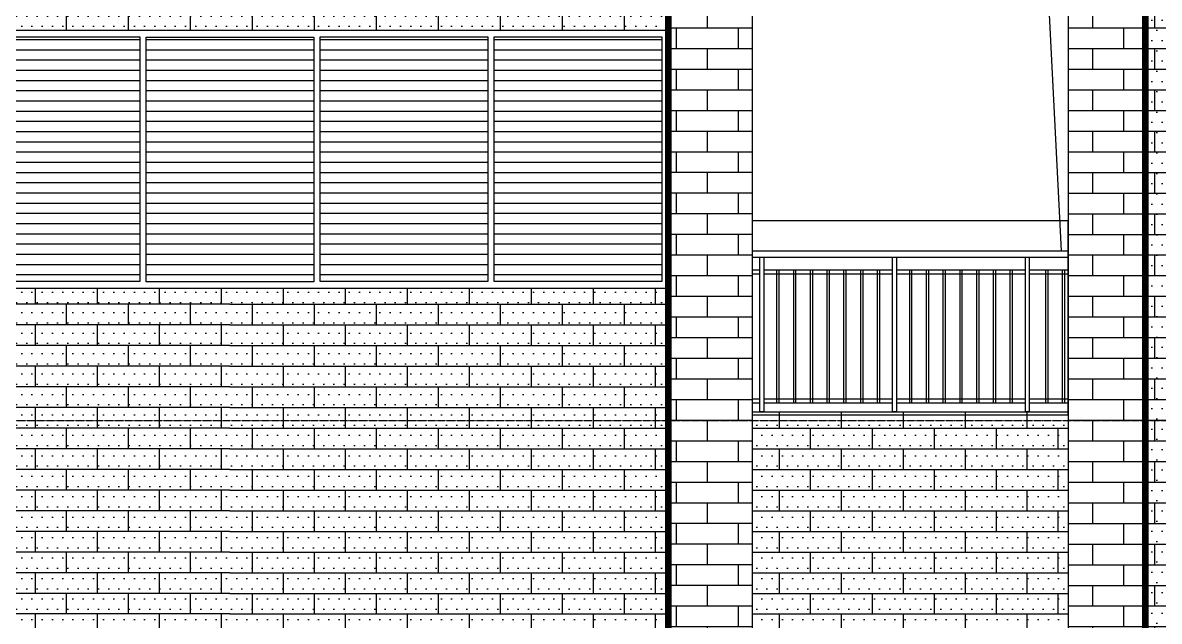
# Model space of a CAD drawing. Header units: millimetres. Extents: x 43 to 235305, y 0 to 139712.
# Drawn here: x 27704 to 36519, y 11151 to 15798 of the extents above; entities that cross this region are included whole.
import ezdxf
from ezdxf.xclip import XClip

# ---------------------------------------------------------------- set-up
doc = ezdxf.new("R2010")
doc.units = ezdxf.units.MM
doc.header["$XCLIPFRAME"] = 2
doc.linetypes.add('CONTINOUS', pattern=[0])
doc.linetypes.add('DOTE', pattern=[2.4200000000000004, 2, -0.2, 0.02, -0.2])
for name, color, linetype in [('A-AXIS', 1, 'DOTE'), ('A-AXIS-TEXT', 7, 'Continuous'), ('A-DIM-SYMB', 3, 'Continuous'), ('A-ELEV-DRWD', 130, 'Continuous'), ('A-ELEV-HRAL', 165, 'Continuous'), ('A-ELEV-LINE1', 33, 'Continuous'), ('A-ELEV-OUT2', 6, 'CONTINOUS'), ('A-ELEV-PATT', 55, 'Continuous'), ('A-HATH', 8, 'Continuous'), ('A-HATH1', 251, 'Continuous'), ('A-WALL', 2, 'Continuous'), ('PUB_HATCH', 251, 'Continuous')]:
    doc.layers.add(name, color=color, linetype=linetype)
pattern_1 = [(0, (-362823.8271402189, -65083.93564705114), (0, 160.277098), []), (90, (-362823.8271402189, -65083.93564705114), (-240.3856, 160.277098), [160.277098, -160.27708])]

# ---------------------------------------------------------------- blocks, each defined once
blk = doc.blocks.new('by19')
at = {"layer": 'A-HATH'}
h = blk.add_hatch(dxfattribs=at)
h.set_pattern_fill('ANSI31', color=256, scale=50, angle=153.5000083764986, style=0)
h.set_pattern_definition([(180.0000084073842, (-1169463.60748753, -330169.2323460001), (1.164721249224954e-05, -79.37499999999913), [])])
h.paths.add_polyline_path([(389391.6855068795, 61492.81719970523), (388091.6855068497, 61492.81700895546), (388091.6857856802, 59592.81700897036), (389391.68578571, 59592.81719972013)])
h.paths.add_polyline_path([(390741.6855069093, 61492.81739779381), (389441.6855068944, 61492.8172070515), (389441.68578571, 59592.8172070664), (390741.6857857249, 59592.81739781616)])
h.paths.add_polyline_path([(392091.6855071477, 61491.48976938991), (390791.685507103, 61491.4895786476), (390791.6857859335, 59591.4895786625), (392091.6857859633, 59591.48976939736)])
h.paths.add_polyline_path([(393441.6855069689, 61492.81779400824), (392141.6855069391, 61492.81760325847), (392141.6857857696, 59592.81760327338), (393441.6857857994, 59592.81779402314)])
h.paths.add_polyline_path([(394791.6855070136, 61492.81799210428), (393491.6855069987, 61492.81780138431), (393491.6857857994, 59592.81780138431), (394791.6857858292, 59592.81799211918)])
at = {"layer": 'A-ELEV-DRWD', "ltscale": 0.7}
for points in [[(388041.6857929967, 59542.81700162409), (394841.6857930265, 59542.81799942075), (394841.6854995779, 61542.81799942075), (388041.6854995332, 61542.81700162409)], [(388091.6855068497, 61492.81700895546), (389391.6855068795, 61492.81719969778), (389391.6857856951, 59592.81719970523), (388091.6857856653, 59592.81700897036)], [(389441.6855068944, 61492.8172070515), (390741.6855069093, 61492.81739779381), (390741.6857857249, 59592.81739780126), (389441.68578571, 59592.81720705895)], [(390791.685507103, 61491.4895786327), (392091.6855071328, 61491.48976937501), (392091.6857859484, 59591.48976938246), (390791.6857859186, 59591.4895786476)], [(392141.6855069391, 61492.81760325847), (393441.6855069689, 61492.81779400079), (393441.6857857845, 59592.81779400824), (392141.6857857547, 59592.81760327338)], [(393491.6855069838, 61492.81780136196), (394791.6855069987, 61492.81799210428), (394791.6857858143, 59592.81799211918), (393491.6857857994, 59592.81780137686)]]:
    blk.add_lwpolyline(points, close=True, dxfattribs=at)
blk = doc.blocks.new('150zl')
at = {"layer": 'A-ELEV-HRAL'}
for p, q in [((218103.3740042704, -132182.7733877221), (223883.3740117227, -132182.7713390516)), ((223883.3740117227, -132232.7713390516), (223883.3740117227, -132182.7713390516)), ((218103.3740042704, -132232.7733877221), (223883.3740117227, -132232.7713390516)), ((219233.3740042704, -132332.7713319628), (218233.3740042704, -132332.7713319628)), ((219233.3740042704, -132364.7713319628), (218233.3740042704, -132364.7713319628)), ((220263.3740042704, -132332.7713319628), (219263.3740042704, -132332.7713319628)), ((220263.3740042704, -132364.7713319628), (219263.3740042704, -132364.7713319628)), ((221293.3740042704, -132332.7713319628), (220293.3740042704, -132332.7713319628)), ((221293.3740042704, -132364.7713319628), (220293.3740042704, -132364.7713319628)), ((222323.3740042704, -132332.7713319628), (221323.3740042704, -132332.7713319628)), ((222323.3740042704, -132364.7713319628), (221323.3740042704, -132364.7713319628)), ((223353.3740042704, -132332.7713319628), (222353.3740042704, -132332.7713319628)), ((223353.3740042704, -132364.7713319628), (222353.3740042704, -132364.7713319628)), ((223773.3740042704, -132332.7713319628), (223383.3740042704, -132332.7713319628)), ((223773.3740042704, -132364.7713319628), (223383.3740042704, -132364.7713319628)), ((218233.3740117227, -133332.7713637789), (219233.3740117227, -133332.7713637789)), ((218233.3740117227, -133364.7713637789), (219233.3740117227, -133364.7713637789)), ((219263.3740117227, -133332.7713637789), (220263.3740117227, -133332.7713637789)), ((219263.3740117227, -133364.7713637789), (220263.3740117227, -133364.7713637789)), ((220293.3740117227, -133332.7713637789), (221293.3740117227, -133332.7713637789)), ((220293.3740117227, -133364.7713637789), (221293.3740117227, -133364.7713637789)), ((221323.3740117227, -133332.7713637789), (222323.3740117227, -133332.7713637789)), ((221323.3740117227, -133364.7713637789), (222323.3740117227, -133364.7713637789)), ((222353.3740117227, -133332.7713637789), (223353.3740117227, -133332.7713637789)), ((222353.3740117227, -133364.7713637789), (223353.3740117227, -133364.7713637789)), ((223383.3740117227, -133332.7713637789), (223773.3740117227, -133332.7713637789)), ((223383.3740117227, -133364.7713637789), (223773.3740117227, -133364.7713637789))]:
    blk.add_line(p, q, dxfattribs=at)
for points in [[(218233.3740042704, -132232.7713319628), (218233.3740117227, -133432.7713644967), (218203.3740117227, -133432.7713644967), (218203.3740042704, -132232.7713319628)], [(219263.3740042704, -132232.7713319628), (219263.3740117227, -133432.7713644967), (219233.3740117227, -133432.7713644967), (219233.3740042704, -132232.7713319628)], [(220293.3740042704, -132232.7713319628), (220293.3740117227, -133432.7713644967), (220263.3740117227, -133432.7713644967), (220263.3740042704, -132232.7713319628)], [(221323.3740042704, -132232.7713319628), (221323.3740117227, -133432.7713644967), (221293.3740117227, -133432.7713644967), (221293.3740042704, -132232.7713319628)], [(222353.3740042704, -132232.7713319628), (222353.3740117227, -133432.7713644967), (222323.3740117227, -133432.7713644967), (222323.3740042704, -132232.7713319628)], [(223383.3740042704, -132232.7713319628), (223383.3740117227, -133432.7713644967), (223353.3740117227, -133432.7713644967), (223353.3740042704, -132232.7713319628)], [(223803.3740042704, -132232.7713319628), (223803.3740117227, -133432.7713644967), (223773.3740117227, -133432.7713644967), (223773.3740042704, -132232.7713319628)]]:
    blk.add_lwpolyline(points, dxfattribs=at)
at = {"layer": 'A-ELEV-LINE1'}
for p, q in [((224583.3743924713, -131202.7715041477), (224583.3289336073, -130532.7712563621)), ((218103.3740117227, -131202.7713644967), (224583.3743920699, -131202.7655881181)), ((218103.3740117227, -133432.7713644967), (224583.3712857252, -133432.7715799232))]:
    blk.add_line(p, q, dxfattribs=at)
at = {"layer": 'PUB_HATCH'}
for points in [[(218353.3740286254, -132332.7713319628), (218333.3740286254, -132332.7713319628), (218333.3739873678, -133364.7713637789), (218353.3739873677, -133364.771363779)], [(218483.3740286254, -132332.7713389987), (218463.3740286254, -132332.7713389986), (218463.3739873678, -133364.7713708148), (218483.3739873677, -133364.7713708148)], [(218613.3740286254, -132332.7713460345), (218593.3740286254, -132332.7713460345), (218593.3739873678, -133364.7713778507), (218613.3739873677, -133364.7713778507)], [(218743.3740286254, -132332.7713530704), (218723.3740286254, -132332.7713530704), (218723.3739873678, -133364.7713848866), (218743.3739873677, -133364.7713848866)], [(218873.3740286254, -132332.7713530704), (218853.3740286254, -132332.7713530704), (218853.3739873678, -133364.7713848866), (218873.3739873677, -133364.7713848866)], [(219003.3740286254, -132332.7713671422), (218983.3740286254, -132332.7713671422), (218983.3739873678, -133364.7713989583), (219003.3739873677, -133364.7713989583)], [(219133.3740286254, -132332.7713741781), (219113.3740286254, -132332.771374178), (219113.3739873678, -133364.7714059942), (219133.3739873677, -133364.7714059942)], [(219383.3740286254, -132332.7713319629), (219363.3740286254, -132332.7713319629), (219363.3739873678, -133364.7713637791), (219383.3739873677, -133364.7713637791)], [(219513.3740286254, -132332.7713389988), (219493.3740286254, -132332.7713389988), (219493.3739873678, -133364.771370815), (219513.3739873677, -133364.771370815)], [(219643.3740286254, -132332.7713460347), (219623.3740286254, -132332.7713460347), (219623.3739873678, -133364.7713778508), (219643.3739873677, -133364.7713778508)], [(219773.3740286254, -132332.7713530706), (219753.3740286254, -132332.7713530706), (219753.3739873678, -133364.7713848867), (219773.3739873677, -133364.7713848867)], [(219903.3740286254, -132332.7713530706), (219883.3740286254, -132332.7713530706), (219883.3739873678, -133364.7713848867), (219903.3739873677, -133364.7713848867)], [(220033.3740286254, -132332.7713671423), (220013.3740286254, -132332.7713671423), (220013.3739873678, -133364.7713989585), (220033.3739873677, -133364.7713989585)], [(220163.3740286254, -132332.7713741782), (220143.3740286254, -132332.7713741782), (220143.3739873678, -133364.7714059944), (220163.3739873677, -133364.7714059944)], [(220413.3740286254, -132332.7713319629), (220393.3740286254, -132332.7713319629), (220393.3739873678, -133364.771363779), (220413.3739873677, -133364.771363779)], [(220543.3740286254, -132332.7713389987), (220523.3740286254, -132332.7713389987), (220523.3739873678, -133364.7713708149), (220543.3739873677, -133364.7713708149)], [(220673.3740286254, -132332.7713460346), (220653.3740286254, -132332.7713460346), (220653.3739873678, -133364.7713778508), (220673.3739873677, -133364.7713778508)], [(220803.3740286254, -132332.7713530705), (220783.3740286254, -132332.7713530705), (220783.3739873678, -133364.7713848867), (220803.3739873677, -133364.7713848867)], [(220933.3740286254, -132332.7713530705), (220913.3740286254, -132332.7713530705), (220913.3739873678, -133364.7713848867), (220933.3739873677, -133364.7713848867)], [(221063.3740286254, -132332.7713671423), (221043.3740286254, -132332.7713671423), (221043.3739873678, -133364.7713989584), (221063.3739873677, -133364.7713989585)], [(221193.3740286254, -132332.7713741782), (221173.3740286254, -132332.7713741781), (221173.3739873678, -133364.7714059943), (221193.3739873677, -133364.7714059943)], [(221443.3740286254, -132332.7713319628), (221423.3740286254, -132332.7713319628), (221423.3739873678, -133364.7713637789), (221443.3739873677, -133364.771363779)], [(221573.3740286254, -132332.7713389987), (221553.3740286254, -132332.7713389986), (221553.3739873678, -133364.7713708148), (221573.3739873677, -133364.7713708148)], [(221703.3740286254, -132332.7713460345), (221683.3740286254, -132332.7713460345), (221683.3739873678, -133364.7713778507), (221703.3739873677, -133364.7713778507)], [(221833.3740286254, -132332.7713530704), (221813.3740286254, -132332.7713530704), (221813.3739873678, -133364.7713848866), (221833.3739873677, -133364.7713848866)], [(221963.3740286254, -132332.7713530704), (221943.3740286254, -132332.7713530704), (221943.3739873678, -133364.7713848866), (221963.3739873677, -133364.7713848866)], [(222093.3740286254, -132332.7713671422), (222073.3740286254, -132332.7713671422), (222073.3739873678, -133364.7713989583), (222093.3739873677, -133364.7713989583)], [(222223.3740286254, -132332.7713741781), (222203.3740286254, -132332.771374178), (222203.3739873678, -133364.7714059942), (222223.3739873677, -133364.7714059942)], [(222473.3740286254, -132332.7713319628), (222453.3740286254, -132332.7713319628), (222453.3739873678, -133364.7713637789), (222473.3739873677, -133364.771363779)], [(222603.3740286254, -132332.7713389987), (222583.3740286254, -132332.7713389986), (222583.3739873678, -133364.7713708148), (222603.3739873677, -133364.7713708148)], [(222733.3740286254, -132332.7713460345), (222713.3740286254, -132332.7713460345), (222713.3739873678, -133364.7713778507), (222733.3739873677, -133364.7713778507)], [(222863.3740286254, -132332.7713530704), (222843.3740286254, -132332.7713530704), (222843.3739873678, -133364.7713848866), (222863.3739873677, -133364.7713848866)], [(222993.3740286254, -132332.7713530704), (222973.3740286254, -132332.7713530704), (222973.3739873678, -133364.7713848866), (222993.3739873677, -133364.7713848866)], [(223123.3740286254, -132332.7713671422), (223103.3740286254, -132332.7713671422), (223103.3739873678, -133364.7713989583), (223123.3739873677, -133364.7713989583)], [(223253.3740286254, -132332.7713741781), (223233.3740286254, -132332.771374178), (223233.3739873678, -133364.7714059942), (223253.3739873677, -133364.7714059942)], [(223528.3740286254, -132332.7713319627), (223508.3740286254, -132332.7713319627), (223508.3739873678, -133364.7713637789), (223528.3739873677, -133364.7713637789)], [(223658.3740286254, -132332.7713389986), (223638.3740286254, -132332.7713389986), (223638.3739873678, -133364.7713708148), (223658.3739873677, -133364.7713708148)]]:
    blk.add_lwpolyline(points, close=True, dxfattribs=at)
blk = doc.blocks.new('6950')
at = {"layer": 'A-HATH'}
h = blk.add_hatch(dxfattribs=at)
h.set_pattern_fill('DOTS', color=256, scale=50, style=0)
h.set_pattern_definition([(0, (-8181.167037448613, 10531.38851360728), (39.6875, 79.375), [0, -79.375])])
h.paths.add_polyline_path([(3400.00005070219, 4100.000592874509), (0.0004683827864937484, 4100.000592874509), (0.0004683827864937484, 1300.000617114478), (3399.999914872926, 1300.000617114478)])
h.paths.add_polyline_path([(0.0004683827864937484, 4100.000592874509), (3399.999914872926, 4100.000592874509), (3400.00005070219, 4820.000625408255), (0.0004683827864937484, 4820.000592874509)])
h.paths.add_polyline_path([(3399.999914872868, 5780.000132100919), (0.0003441358567215502, 5780.000132100919), (0.0003441358567215502, 4820.000592874509), (3399.999914872926, 4820.000592874509)])
h.paths.add_polyline_path([(0.003667462326120585, 7779.999633202591), (3400.00005070219, 7779.999633202591), (3400.00005070219, 7900.00232303454), (0.003667462326120585, 7900.00232303454)])
at = {"layer": 'A-HATH1'}
h = blk.add_hatch(dxfattribs=at)
h.set_pattern_fill('AR-BRSTD', color=256, scale=200, style=0)
h.set_pattern_definition([(180, (362823.8279313079, -222733.9366193816), (0, 160.277098), []), (90, (362823.8279313079, -222733.9366193816), (240.3856, 160.277098), [160.277098, -160.27708])])
h.paths.add_polyline_path([(3400.000050702074, 1300.000617114478), (4050.00005070219, 1300.000617114478), (4050.00005070219, 8820.000592874567), (3400.00005070219, 8820.000592874567)])
h = blk.add_hatch(dxfattribs=at)
h.set_pattern_fill('AR-BRSTD', color=256, scale=200, style=0)
h.set_pattern_definition([(180, (8600.00005070219, 5500.000592874538), (0, 160.277098), []), (90, (8600.00005070219, 5500.000592874538), (240.3856, 160.277098), [160.277098, -160.27708])])
h.paths.add_polyline_path([(6500.00005070219, 8900.000592874567), (6500.00005070219, 1300.000617114478), (8600.000050702132, 1300.000617114478), (8600.00005070219, 8900.000592874567)])
h = blk.add_hatch(dxfattribs=at)
h.set_pattern_fill('DOTS', color=256, scale=50, style=0)
h.set_pattern_definition([(180, (8600.00005070219, 5500.000592874538), (-39.6875, 79.375), [0, -79.375])])
h.paths.add_polyline_path([(7100.000076170603, 1300.000617114463), (8600.00005070219, 1300.000617114463), (8600.00005070219, 8900.000592874567), (7100.00005070219, 8900.000592874567)])
h = blk.add_hatch(dxfattribs=at)
h.set_pattern_fill('AR-BRSTD', color=256, scale=200, style=0)
h.set_pattern_definition(pattern_1)
h.paths.add_polyline_path([(3400.000050702249, 4100.000592874523), (0.0004683827864937484, 4100.000592874494), (0.0004683827864937484, 1300.000617114478), (3399.999914872926, 1300.000617114478)])
h.paths.add_polyline_path([(0.0004683827864937484, 4820.000592874509), (3399.999914872926, 4820.000592874509), (3399.999914872926, 4100.000592874509), (0.0004683827864937484, 4100.000592874509)])
h.paths.add_polyline_path([(3399.999914872926, 5780.000132100919), (0.0003441359149292111, 5780.000132100919), (0.0003441358567215502, 4820.000592874509), (3399.999914872926, 4820.000592874509)])
h.paths.add_polyline_path([(0.003667462326120585, 7779.999633202591), (3400.00005070219, 7779.999633202591), (3400.00005070219, 7900.00232303454), (0.003667462326120585, 7900.00232303454)])
h = blk.add_hatch(dxfattribs=at)
h.set_pattern_fill('DOTS', color=256, scale=50, style=0)
h.set_pattern_definition([(0, (-11331.16661976784, 10531.38851360728), (39.6875, 79.375), [0, -79.375])])
h.paths.add_polyline_path([(4050.00005070219, 4100.000592874509), (6500.000050702249, 4100.000592874509), (6500.00005070219, 4820.000622771913), (4050.00005070219, 4820.000610431511)])
h.paths.add_polyline_path([(4203.99637496256, 1300.000617114478), (4203.996374962502, 3100.014975749116), (6400.004780089017, 3100.014975749174), (6400.004780089017, 1300.000617114478), (6500.00005070219, 1300.000617114478), (6500.00005070219, 4100.000592874509), (4050.00005070219, 4100.000592874509), (4050.00005070219, 1300.000617114478)])
h = blk.add_hatch(dxfattribs=at)
h.set_pattern_fill('AR-BRSTD', color=256, scale=200, style=0)
h.set_pattern_definition(pattern_1)
h.paths.add_polyline_path([(6500.00005070219, 4820.000622771913), (4050.00005070219, 4820.000622771913), (4050.00005070219, 4100.000592874509), (6500.000050702249, 4100.000592874509)])
h.paths.add_polyline_path([(6400.004780089017, 3100.014975749174), (6400.004780089017, 1300.000617114478), (6500.00005070219, 1300.000617114478), (6500.00005070219, 4100.000592874509), (4050.00005070219, 4100.000592874509), (4050.00005070219, 1300.000617114478), (4203.99637496256, 1300.000617114478), (4203.996374962619, 3100.014975749131)])
at = {"layer": 'A-DIM-SYMB'}
blk.add_lwpolyline([(6450.00005070219, 6070.000529709316), (6319.146952468727, 8619.487260580412), (4050.00005070219, 8900.000592874538)], dxfattribs=at)
at = {"layer": 'A-ELEV-LINE1'}
for p, q in [((7100.000357515179, 10300.00059287457), (7100.000059726066, 400.0006104315253)), ((3400.00005070219, 10150.00059287457), (3400.000050702132, 400.0006104315253)), ((4050.00005070219, 8900.000592874567), (4050.00005070219, 400.0006104315398)), ((6500.00005070219, 8900.000592874567), (6500.00005070219, 400.0006104315398))]:
    blk.add_line(p, q, dxfattribs=at)
at = {"layer": 'A-ELEV-PATT'}
ref = blk.add_blockref('150zl', (-217183.3739610206, 138252.7719573712), dxfattribs=at)
XClip(ref).set_block_clipping_path([(221233.37401172283, -133456.04594718933), (223683.37401172283, -131951.48988443415)])
blk = doc.blocks.new('95620')
at = {"layer": 'A-HATH'}
h = blk.add_hatch(dxfattribs=at)
h.set_pattern_fill('DOTS', color=256, scale=50, style=0)
h.set_pattern_definition([(180.0000406159759, (8181.163415113755, 10531.39431309221), (-39.68755626753919, 79.37497186620548), [0, -79.375])])
h.paths.add_polyline_path([(0.0008505720179527998, 4100.000592874516), (3399.999836558127, 4100.00059287453), (3399.999817738193, 1300.003027635692), (0.00291402981383726, 1300.000617115518)])
h.paths.add_polyline_path([(0.0004683827864937484, 4100.000592874501), (3399.999914872926, 4100.00059287453), (3400.000050701608, 4820.000625408116), (0.0004683827864937484, 4820.00059287437)])
h.paths.add_polyline_path([(-0.0002121441648341715, 5780.000132100868), (3399.996078402386, 5780.002542298775), (3399.995284453675, 6900.003003072263), (3400.001468463393, 6900.003003076657), (3400.002942938998, 4820.003003076745), (0.0004683827864937484, 4820.00059287437)])
h.paths.add_polyline_path([(3399.994660638215, 7780.001437579231), (-0.002174015855416656, 7779.999027380945), (-0.002259083732496947, 7900.001824171071), (3399.994575570337, 7900.004234369357)])
at = {"layer": 'A-HATH1'}
h = blk.add_hatch(dxfattribs=at)
h.set_pattern_fill('AR-BRSTD', color=256, scale=200, style=0)
h.set_pattern_definition([(180.0000406159759, (362823.8771201756, -65083.67844756848), (-0.0001136176313827305, 160.2770979999597), []), (90.00004061597595, (362823.8771201756, -65083.67844756848), (240.3854863823082, 160.277268405107), [160.277098, -160.27708])])
h.paths.add_polyline_path([(0.0008505720761604607, 4100.000592874516), (3399.999836558185, 4100.00059287453), (3399.999817738193, 1300.003027635692), (0.002835443068761379, 1300.00061711546)])
h.paths.add_polyline_path([(0.0004683827864937484, 4820.00059287437), (3399.999914872926, 4820.00059287437), (3399.999914872926, 4100.00059287453), (0.0004683827864937484, 4100.000592874501)])
h.paths.add_polyline_path([(-0.0002121441648341715, 5780.000132100868), (3399.996078402386, 5780.002542298775), (3399.995284453675, 6900.003003072277), (3400.001468463393, 6900.003003076657), (3400.002942938998, 4820.003003076745), (0.0004683827864937484, 4820.00059287437)])
h.paths.add_polyline_path([(3399.994660638215, 7780.001437579231), (-0.002174015855416656, 7779.999027380945), (-0.002259083732496947, 7900.001824171071), (3399.994575570337, 7900.004234369357)])

msp = doc.modelspace()

# ---------------------------------------------------------------- linework, layer by layer
at = {"layer": 'A-AXIS'}
msp.add_line((39673.90096819552, 12707.9532801592), (7310.091758486931, 12707.95328015926), dxfattribs=at)
at = {"layer": 'A-ELEV-OUT2', "const_width": 50}
msp.add_lwpolyline([(36410.74657559267, 8357.952819149927), (36410.74657559267, 135657.9532801652), (32710.74657559278, 135657.9532801652), (32710.74657559267, 8357.952819149927)], dxfattribs=at)

# ---------------------------------------------------------------- block references
at = {"layer": 'A-AXIS-TEXT', "lineweight": 0}
msp.add_blockref('by19', (-362130.9362181731, -45804.86565860143), dxfattribs=at)
at = {"layer": 'A-WALL', "xscale": -1, "rotation": 4.061597594251509e-05}
msp.add_blockref('95620', (29310.74945710442, 7957.952208719755), dxfattribs=at)
at = {"layer": 'A-WALL'}
msp.add_blockref('6950', (29310.74561392009, 7957.952208718401), dxfattribs=at)

doc.saveas('drawing.dxf')
